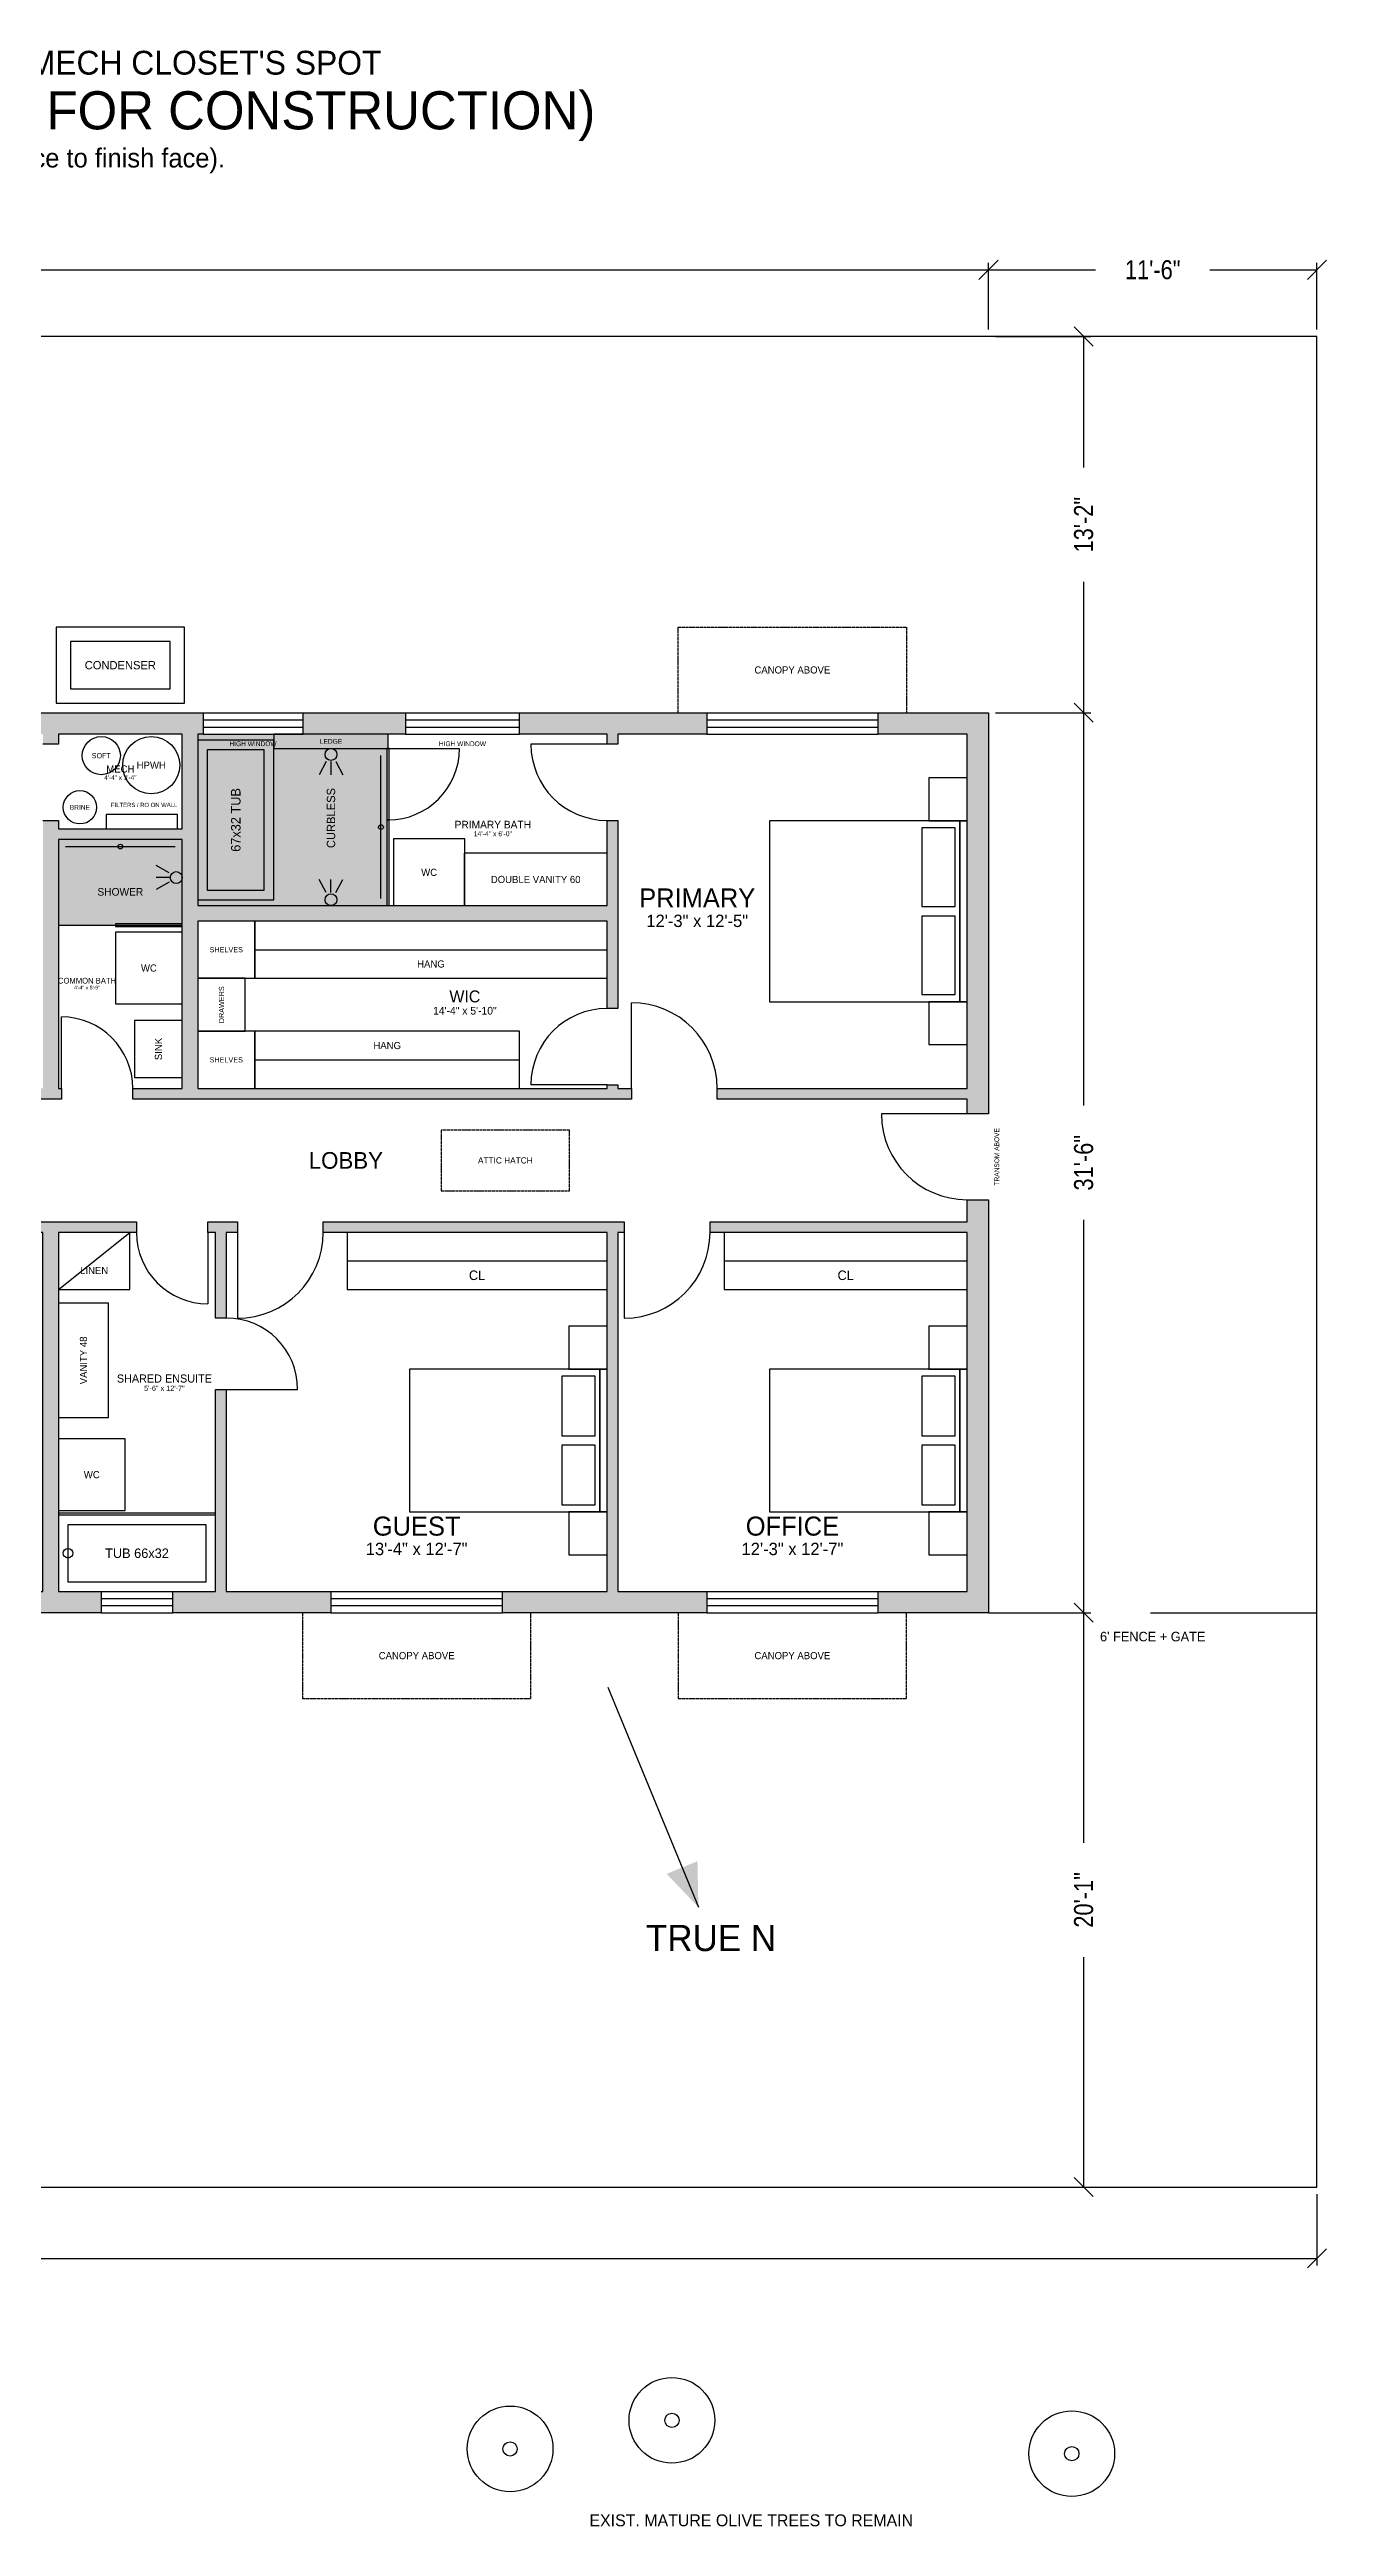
# Model space of a CAD drawing. Header units: inches. Extents: x -2 to 1362, y -160 to 898.
# Drawn here: x 826 to 1362, y -143 to 898 of the extents above; entities that cross this region are included whole.
import ezdxf
from ezdxf.enums import TextEntityAlignment as Align

# ---------------------------------------------------------------- set-up
doc = ezdxf.new("R2010")
doc.units = ezdxf.units.IN
doc.linetypes.add('DASHED', pattern=[1.524, 1.27, -0.254])
for name, color, linetype in [('A-ANNO-DIMS', 1, 'Continuous'), ('A-ANNO-TEXT', 7, 'Continuous'), ('A-AREA-IDEN', 7, 'Continuous'), ('A-CANP', 8, 'Continuous'), ('A-CLNG', 8, 'Continuous'), ('A-DOOR', 3, 'Continuous'), ('A-EQPM', 6, 'Continuous'), ('A-FENC', 8, 'Continuous'), ('A-FURN', 9, 'Continuous'), ('A-GLAZ', 4, 'Continuous'), ('A-WALL', 7, 'Continuous'), ('A-WALL-PATT', 8, 'Continuous'), ('C-PROP', 5, 'Continuous'), ('L-PLNT', 3, 'Continuous')]:
    doc.layers.add(name, color=color, linetype=linetype)
doc.styles.add('OpenSansCondensed-Light', font='OpenSansCondensed-Light.ttf')
doc.dimstyles.new('OWNER', dxfattribs={"dimtxt": 8, "dimasz": 6, "dimexe": 3, "dimexo": 3, "dimgap": 2, "dimtad": 1, "dimtsz": 4, "dimcen": 2.5, "dimazin": 3, "dimtfac": 1, "dimtmove": 0, "dimatfit": 3})

# ---------------------------------------------------------------- blocks, each defined once
blk = doc.blocks.new('_OBLIQUE')
at = {"color": 0, "linetype": 'BYBLOCK'}
blk.add_line((-0.5, -0.5), (0.5, 0.5), dxfattribs=at)
blk = doc.blocks.new('*D3')
for p, q in [((356.1, 780.25), (356.1, 808.25)), ((356.1, 805.25), (764.05, 805.25)), ((812.05, 805.25), (1220, 805.25)), ((1220, 780.25), (1220, 808.25))]:
    blk.add_line(p, q)
at = {"layer": 'Defpoints'}
for p in [(356.1, 805.25), (356.1, 777.25), (1220, 777.25)]:
    blk.add_point(p, dxfattribs=at)
at = {"layer": 'A-ANNO-DIMS', "xscale": 8, "yscale": 8}
for p in [(356.1, 805.25), (1220, 805.25)]:
    blk.add_blockref('_OBLIQUE', p, dxfattribs=at)
at = {"layer": 'A-ANNO-DIMS', "insert": (788.05, 805.25), "char_height": 8, "attachment_point": 5, "style": 'OpenSansCondensed-Light'}
blk.add_mtext('72\'-0"', dxfattribs=at)
blk = doc.blocks.new('*D4')
for p, q in [((1220, 780.25), (1220, 808.25)), ((1220, 805.25), (1265, 805.25)), ((1313, 805.25), (1358, 805.25)), ((1358, 780.25), (1358, 808.25))]:
    blk.add_line(p, q)
at = {"layer": 'Defpoints'}
for p in [(1220, 805.25), (1220, 777.25), (1358, 777.25)]:
    blk.add_point(p, dxfattribs=at)
at = {"layer": 'A-ANNO-DIMS', "xscale": 8, "yscale": 8}
for p in [(1220, 805.25), (1358, 805.25)]:
    blk.add_blockref('_OBLIQUE', p, dxfattribs=at)
at = {"layer": 'A-ANNO-DIMS', "insert": (1289, 805.25), "char_height": 8, "attachment_point": 5, "style": 'OpenSansCondensed-Light'}
blk.add_mtext('11\'-6"', dxfattribs=at)
blk = doc.blocks.new('*D5')
for p, q in [((2, -3), (2, -33)), ((1358, -3), (1358, -33)), ((2, -30), (652, -30)), ((708, -30), (1358, -30))]:
    blk.add_line(p, q)
at = {"layer": 'Defpoints'}
for p in [(2, 0), (1358, 0), (2, -30)]:
    blk.add_point(p, dxfattribs=at)
at = {"layer": 'A-ANNO-DIMS', "xscale": 8, "yscale": 8}
for p in [(2, -30), (1358, -30)]:
    blk.add_blockref('_OBLIQUE', p, dxfattribs=at)
at = {"layer": 'A-ANNO-DIMS', "insert": (680, -30), "char_height": 8, "attachment_point": 5, "style": 'OpenSansCondensed-Light'}
blk.add_mtext('113\'-0"', dxfattribs=at)
blk = doc.blocks.new('*D6')
for p, q in [((1223, 241.2), (1263, 241.2)), ((1260, 144.6), (1260, 241.2)), ((1260, 0), (1260, 96.6)), ((1223, 0), (1263, 0))]:
    blk.add_line(p, q)
at = {"layer": 'Defpoints'}
for p in [(1220, 241.2), (1220, 0), (1260, 0)]:
    blk.add_point(p, dxfattribs=at)
at = {"layer": 'A-ANNO-DIMS', "xscale": 8, "yscale": 8, "rotation": 90}
for p in [(1260, 241.2), (1260, 0)]:
    blk.add_blockref('_OBLIQUE', p, dxfattribs=at)
at = {"layer": 'A-ANNO-DIMS', "insert": (1260, 120.6), "char_height": 8, "attachment_point": 5, "rotation": 90, "style": 'OpenSansCondensed-Light'}
blk.add_mtext('20\'-1"', dxfattribs=at)
blk = doc.blocks.new('*D7')
for p, q in [((1223, 619.2), (1263, 619.2)), ((1260, 454.2), (1260, 619.2)), ((1260, 241.2), (1260, 406.2)), ((1223, 241.2), (1263, 241.2))]:
    blk.add_line(p, q)
at = {"layer": 'Defpoints'}
for p in [(1220, 619.2), (1220, 241.2), (1260, 241.2)]:
    blk.add_point(p, dxfattribs=at)
at = {"layer": 'A-ANNO-DIMS', "xscale": 8, "yscale": 8, "rotation": 90}
for p in [(1260, 619.2), (1260, 241.2)]:
    blk.add_blockref('_OBLIQUE', p, dxfattribs=at)
at = {"layer": 'A-ANNO-DIMS', "insert": (1260, 430.2), "char_height": 8, "attachment_point": 5, "rotation": 90, "style": 'OpenSansCondensed-Light'}
blk.add_mtext('31\'-6"', dxfattribs=at)
blk = doc.blocks.new('*D8')
for p, q in [((1223, 777.25), (1263, 777.25)), ((1260, 722.225), (1260, 777.25)), ((1260, 619.2), (1260, 674.225)), ((1223, 619.2), (1263, 619.2))]:
    blk.add_line(p, q)
at = {"layer": 'Defpoints'}
for p in [(1220, 777.25), (1220, 619.2), (1260, 619.2)]:
    blk.add_point(p, dxfattribs=at)
at = {"layer": 'A-ANNO-DIMS', "xscale": 8, "yscale": 8, "rotation": 90}
for p in [(1260, 777.25), (1260, 619.2)]:
    blk.add_blockref('_OBLIQUE', p, dxfattribs=at)
at = {"layer": 'A-ANNO-DIMS', "insert": (1260, 698.225), "char_height": 8, "attachment_point": 5, "rotation": 90, "style": 'OpenSansCondensed-Light'}
blk.add_mtext('13\'-2"', dxfattribs=at)

msp = doc.modelspace()

# ---------------------------------------------------------------- hatches: boundary and pattern name
at = {"layer": 'A-EQPM', "transparency": 33554495}
for points in [[(887.75, 538.2), (967.75, 538.2), (967.75, 610.2), (887.75, 610.2)], [(829.25, 530), (881.25, 530), (881.25, 566), (829.25, 566)]]:
    msp.add_hatch(color=151, dxfattribs=at).paths.add_polyline_path(points)
at = {"layer": 'A-WALL-PATT'}
for points in [[(890, 619.2), (890, 610.2), (887.75, 610.2), (887.75, 538.2), (1059.75, 538.2), (1059.75, 574), (1064.25, 574), (1064.25, 495), (1059.75, 495), (1059.75, 531.7), (887.75, 531.7), (887.75, 461.45), (1059.75, 461.45), (1059.75, 463), (1064.25, 463), (1064.25, 461.45), (1070, 461.45), (1070, 456.95), (860.5, 456.95), (860.5, 461.45), (881.25, 461.45), (881.25, 566), (829.25, 566), (829.25, 461.45), (830.5, 461.45), (830.5, 456.95), (790, 456.95), (790, 461.45), (822.75, 461.45), (822.75, 574), (829.25, 574), (829.25, 570.5), (881.25, 570.5), (881.25, 610.2), (829.25, 610.2), (829.25, 606), (822.75, 606), (822.75, 610.2), (811.5, 610.2), (811.5, 619.2), (890, 619.2)], [(975, 619.2), (975, 610.2), (932, 610.2), (932, 619.2), (975, 619.2)], [(1101.6, 619.2), (1101.6, 610.2), (1064.25, 610.2), (1064.25, 606), (1059.75, 606), (1059.75, 610.2), (1023, 610.2), (1023, 619.2), (1101.6, 619.2)], [(1211, 619.2), (1220, 619.2), (1220, 610.2), (1220, 450.7), (1211, 450.7), (1211, 456.95), (1106, 456.95), (1106, 461.45), (1211, 461.45), (1211, 610.2), (1173.6, 610.2), (1173.6, 619.2), (1211, 619.2)], [(1220, 250.2), (1220, 241.2), (1211, 241.2), (1173.6, 241.2), (1173.6, 250.2), (1211, 250.2), (1211, 400.95), (1103, 400.95), (1103, 405.45), (1211, 405.45), (1211, 414.7), (1220, 414.7), (1220, 250.2)], [(786, 241.2), (786, 250.2), (822.75, 250.2), (822.75, 400.95), (817.5, 400.95), (817.5, 405.45), (822.75, 405.45), (829.25, 405.45), (862, 405.45), (862, 400.95), (829.25, 400.95), (829.25, 250.2), (847.25, 250.2), (847.25, 241.2), (786, 241.2)], [(895.25, 405.45), (899.75, 405.45), (904.5, 405.45), (904.5, 400.95), (899.75, 400.95), (899.75, 365), (895.25, 365), (895.25, 400.95), (892, 400.95), (892, 405.45), (895.25, 405.45)], [(1015.75, 241.2), (1015.75, 250.2), (1059.75, 250.2), (1059.75, 400.95), (940.5, 400.95), (940.5, 405.45), (1059.75, 405.45), (1064.25, 405.45), (1067, 405.45), (1067, 400.95), (1064.25, 400.95), (1064.25, 250.2), (1101.6, 250.2), (1101.6, 241.2), (1015.75, 241.2)], [(877.25, 241.2), (877.25, 250.2), (895.25, 250.2), (895.25, 335), (899.75, 335), (899.75, 250.2), (943.75, 250.2), (943.75, 241.2), (877.25, 241.2)]]:
    msp.add_hatch(color=8, dxfattribs=at).paths.add_polyline_path(points)

# ---------------------------------------------------------------- linework, layer by layer
at = {"layer": 'A-ANNO-TEXT'}
msp.add_line((1060, 210), (1098.107, 117.545), dxfattribs=at)
msp.add_solid([(1098.107, 117.545), (1097.72, 136.855), (1084.776, 131.52)], dxfattribs=at)
at = {"layer": 'A-CANP', "linetype": 'DASHED'}
for points in [[(1089.6, 619.2), (1089.6, 655.2), (1185.6, 655.2), (1185.6, 619.2)], [(931.75, 241.2), (931.75, 205.2), (1027.75, 205.2), (1027.75, 241.2)], [(1089.6, 241.2), (1089.6, 205.2), (1185.6, 205.2), (1185.6, 241.2)]]:
    msp.add_lwpolyline(points, dxfattribs=at)
at = {"layer": 'A-CLNG', "linetype": 'DASHED'}
msp.add_lwpolyline([(990, 418.45), (1044, 418.45), (1044, 443.95), (990, 443.95)], close=True, dxfattribs=at)
at = {"layer": 'A-DOOR'}
for p, q in [((967.75, 604.2), (997.75, 604.2)), ((1059.75, 606), (1027.75, 606)), ((830.5, 461.45), (830.5, 491.45)), ((1070, 461.45), (1070, 497.45)), ((1059.75, 463), (1027.75, 463)), ((1211, 450.7), (1175, 450.7)), ((892, 400.95), (892, 370.95)), ((904.5, 400.95), (904.5, 364.95)), ((1067, 400.95), (1067, 364.95)), ((899.75, 335), (929.75, 335))]:
    msp.add_line(p, q, dxfattribs=at)
for centre, radius, start, end in [((967.75, 604.2), 30, 270, 360), ((1059.75, 606), 32, 180, 270), ((830.5, 461.45), 30, 0, 90), ((1059.75, 463), 32, 90, 180), ((1070, 461.45), 36, 0, 90), ((1211, 450.7), 36, 180, 270), ((892, 400.95), 30, 180, 270), ((904.5, 400.95), 36, -90, 0), ((1067, 400.95), 36, -90, 0), ((899.75, 335), 30, 0, 90)]:
    msp.add_arc(centre, radius, start, end, dxfattribs=at)
at = {"layer": 'A-EQPM'}
for p, q in [((941.75, 598.7), (938.75, 593.2)), ((943.75, 598.7), (943.75, 593.2)), ((945.75, 598.7), (948.75, 593.2)), ((964.75, 541.2), (964.75, 601.2)), ((832.25, 563), (878.25, 563)), ((875.75, 552), (870.25, 555)), ((875.75, 550), (870.25, 550)), ((875.75, 548), (870.25, 545)), ((941.75, 543.7), (938.75, 549.2)), ((943.75, 543.7), (943.75, 549.2)), ((945.75, 543.7), (948.75, 549.2)), ((829.25, 283.2), (895.25, 283.2))]:
    msp.add_line(p, q, dxfattribs=at)
for points in [[(834.25, 629.2), (876.25, 629.2), (876.25, 649.2), (834.25, 649.2)], [(887.75, 540.7), (919.75, 540.7), (919.75, 607.7), (887.75, 607.7)], [(891.75, 544.7), (915.75, 544.7), (915.75, 603.7), (891.75, 603.7)], [(919.75, 604.2), (967.75, 604.2), (967.75, 610.2), (919.75, 610.2)], [(849.25, 570.5), (879.25, 570.5), (879.25, 576.5), (849.25, 576.5)], [(829.25, 530), (881.25, 530), (881.25, 566), (829.25, 566)], [(970, 538.2), (1000, 538.2), (1000, 566.2), (970, 566.2)], [(999.75, 538.2), (1059.75, 538.2), (1059.75, 560.2), (999.75, 560.2)], [(853.25, 497), (881.25, 497), (881.25, 527), (853.25, 527)], [(861.25, 466), (881.25, 466), (881.25, 490), (861.25, 490)], [(829.25, 323.2), (850.25, 323.2), (850.25, 371.2), (829.25, 371.2)], [(829.25, 284.2), (857.25, 284.2), (857.25, 314.2), (829.25, 314.2)], [(829.25, 250.2), (895.25, 250.2), (895.25, 282.2), (829.25, 282.2)], [(833.25, 254.2), (891.25, 254.2), (891.25, 278.2), (833.25, 278.2)]]:
    msp.add_lwpolyline(points, close=True, dxfattribs=at)
for centre, radius in [((847.25, 601.2), 8), ((868.25, 597.2), 12), ((943.75, 601.7), 2.5), ((838.25, 579.5), 7), ((964.75, 571.2), 1), ((855.25, 563), 1), ((878.75, 550), 2.5), ((943.75, 540.7), 2.5), ((833.25, 266.2), 2)]:
    msp.add_circle(centre, radius, dxfattribs=at)
at = {"layer": 'A-FENC'}
for p, q in [((1220, 241.2), (1240, 241.2)), ((1288, 241.2), (1358, 241.2))]:
    msp.add_line(p, q, dxfattribs=at)
msp.add_lwpolyline([(828.25, 623.2), (882.25, 623.2), (882.25, 655.2), (828.25, 655.2)], close=True, dxfattribs=at)
at = {"layer": 'A-FURN'}
for p, q in [((911.75, 519.7), (1059.75, 519.7)), ((911.75, 473.45), (1023, 473.45)), ((829.25, 376.95), (859.25, 400.95)), ((950.5, 388.95), (1059.75, 388.95)), ((1109, 388.95), (1211, 388.95))]:
    msp.add_line(p, q, dxfattribs=at)
for points in [[(1195, 573.825), (1211, 573.825), (1211, 591.825), (1195, 591.825)], [(1128, 497.825), (1208, 497.825), (1208, 573.825), (1128, 573.825)], [(1208, 497.825), (1211, 497.825), (1211, 573.825), (1208, 573.825)], [(1192, 537.825), (1206, 537.825), (1206, 570.825), (1192, 570.825)], [(887.75, 507.7), (911.75, 507.7), (911.75, 531.7), (887.75, 531.7)], [(911.75, 507.7), (1059.75, 507.7), (1059.75, 531.7), (911.75, 531.7)], [(1192, 500.825), (1206, 500.825), (1206, 533.825), (1192, 533.825)], [(887.75, 485.45), (907.75, 485.45), (907.75, 507.7), (887.75, 507.7)], [(1195, 479.825), (1211, 479.825), (1211, 497.825), (1195, 497.825)], [(887.75, 461.45), (911.75, 461.45), (911.75, 485.45), (887.75, 485.45)], [(911.75, 461.45), (1023, 461.45), (1023, 485.45), (911.75, 485.45)], [(829.25, 376.95), (859.25, 376.95), (859.25, 400.95), (829.25, 400.95)], [(950.5, 376.95), (1059.75, 376.95), (1059.75, 400.95), (950.5, 400.95)], [(1109, 376.95), (1211, 376.95), (1211, 400.95), (1109, 400.95)], [(1043.75, 343.575), (1059.75, 343.575), (1059.75, 361.575), (1043.75, 361.575)], [(1195, 343.575), (1211, 343.575), (1211, 361.575), (1195, 361.575)], [(976.75, 283.575), (1056.75, 283.575), (1056.75, 343.575), (976.75, 343.575)], [(1056.75, 283.575), (1059.75, 283.575), (1059.75, 343.575), (1056.75, 343.575)], [(1128, 283.575), (1208, 283.575), (1208, 343.575), (1128, 343.575)], [(1208, 283.575), (1211, 283.575), (1211, 343.575), (1208, 343.575)], [(1040.75, 315.575), (1054.75, 315.575), (1054.75, 340.575), (1040.75, 340.575)], [(1192, 315.575), (1206, 315.575), (1206, 340.575), (1192, 340.575)], [(1040.75, 286.575), (1054.75, 286.575), (1054.75, 311.575), (1040.75, 311.575)], [(1192, 286.575), (1206, 286.575), (1206, 311.575), (1192, 311.575)], [(1043.75, 265.575), (1059.75, 265.575), (1059.75, 283.575), (1043.75, 283.575)], [(1195, 265.575), (1211, 265.575), (1211, 283.575), (1195, 283.575)]]:
    msp.add_lwpolyline(points, close=True, dxfattribs=at)
at = {"layer": 'A-GLAZ'}
for p, q in [((890, 619.2), (932, 619.2)), ((890, 616.2), (932, 616.2)), ((975, 619.2), (1023, 619.2)), ((975, 616.2), (1023, 616.2)), ((1101.6, 619.2), (1173.6, 619.2)), ((1101.6, 616.2), (1173.6, 616.2)), ((890, 613.2), (932, 613.2)), ((890, 610.2), (932, 610.2)), ((975, 613.2), (1023, 613.2)), ((975, 610.2), (1023, 610.2)), ((1101.6, 613.2), (1173.6, 613.2)), ((1101.6, 610.2), (1173.6, 610.2)), ((847.25, 250.2), (877.25, 250.2)), ((943.75, 250.2), (1015.75, 250.2)), ((1101.6, 250.2), (1173.6, 250.2)), ((847.25, 247.2), (877.25, 247.2)), ((847.25, 244.2), (877.25, 244.2)), ((847.25, 241.2), (877.25, 241.2)), ((943.75, 247.2), (1015.75, 247.2)), ((943.75, 244.2), (1015.75, 244.2)), ((943.75, 241.2), (1015.75, 241.2)), ((1101.6, 247.2), (1173.6, 247.2)), ((1101.6, 244.2), (1173.6, 244.2)), ((1101.6, 241.2), (1173.6, 241.2))]:
    msp.add_line(p, q, dxfattribs=at)
for points in [[(967.25, 574.2), (968.25, 574.2), (968.25, 604.2), (967.25, 604.2)], [(967.25, 538.2), (968.25, 538.2), (968.25, 574.2), (967.25, 574.2)], [(853.25, 529.5), (881.25, 529.5), (881.25, 530.5), (853.25, 530.5)]]:
    msp.add_lwpolyline(points, close=True, dxfattribs=at)
at = {"layer": 'A-WALL'}
for points in [[(811.5, 619.2), (890, 619.2), (890, 619.2), (890, 610.2), (887.75, 610.2), (887.75, 538.2), (1059.75, 538.2), (1059.75, 574), (1064.25, 574), (1064.25, 495), (1059.75, 495), (1059.75, 531.7), (887.75, 531.7), (887.75, 461.45), (1059.75, 461.45), (1059.75, 463), (1064.25, 463), (1064.25, 461.45), (1070, 461.45), (1070, 456.95), (860.5, 456.95), (860.5, 461.45), (881.25, 461.45), (881.25, 566), (829.25, 566), (829.25, 461.45), (830.5, 461.45), (830.5, 456.95), (790, 456.95)], [(822.75, 574), (829.25, 574), (829.25, 570.5), (881.25, 570.5), (881.25, 610.2), (829.25, 610.2), (829.25, 606), (822.75, 606)]]:
    msp.add_lwpolyline(points, dxfattribs=at)
for points in [[(975, 619.2), (975, 610.2), (932, 610.2), (932, 619.2), (975, 619.2)], [(1101.6, 619.2), (1101.6, 610.2), (1064.25, 610.2), (1064.25, 606), (1059.75, 606), (1059.75, 610.2), (1023, 610.2), (1023, 619.2), (1101.6, 619.2)], [(1211, 619.2), (1220, 619.2), (1220, 610.2), (1220, 450.7), (1211, 450.7), (1211, 456.95), (1106, 456.95), (1106, 461.45), (1211, 461.45), (1211, 610.2), (1173.6, 610.2), (1173.6, 619.2), (1211, 619.2)], [(1220, 250.2), (1220, 241.2), (1211, 241.2), (1173.6, 241.2), (1173.6, 250.2), (1211, 250.2), (1211, 400.95), (1103, 400.95), (1103, 405.45), (1211, 405.45), (1211, 414.7), (1220, 414.7), (1220, 250.2)], [(786, 241.2), (786, 250.2), (822.75, 250.2), (822.75, 400.95), (817.5, 400.95), (817.5, 405.45), (822.75, 405.45), (829.25, 405.45), (862, 405.45), (862, 400.95), (829.25, 400.95), (829.25, 250.2), (847.25, 250.2), (847.25, 241.2), (786, 241.2)], [(895.25, 405.45), (899.75, 405.45), (904.5, 405.45), (904.5, 400.95), (899.75, 400.95), (899.75, 365), (895.25, 365), (895.25, 400.95), (892, 400.95), (892, 405.45), (895.25, 405.45)], [(1015.75, 241.2), (1015.75, 250.2), (1059.75, 250.2), (1059.75, 400.95), (940.5, 400.95), (940.5, 405.45), (1059.75, 405.45), (1064.25, 405.45), (1067, 405.45), (1067, 400.95), (1064.25, 400.95), (1064.25, 250.2), (1101.6, 250.2), (1101.6, 241.2), (1015.75, 241.2)], [(877.25, 241.2), (877.25, 250.2), (895.25, 250.2), (895.25, 335), (899.75, 335), (899.75, 250.2), (943.75, 250.2), (943.75, 241.2), (877.25, 241.2)]]:
    msp.add_lwpolyline(points, close=True, dxfattribs=at)
at = {"layer": 'C-PROP'}
msp.add_lwpolyline([(2, 0), (1358, 0), (1358, 777.25), (2, 777.25)], close=True, dxfattribs=at)
at = {"layer": 'L-PLNT'}
for centre, radius in [((1087, -98), 18), ((1019, -110), 18), ((1087, -98), 3), ((1255, -112), 18), ((1019, -110), 3), ((1255, -112), 3)]:
    msp.add_circle(centre, radius, dxfattribs=at)

# ---------------------------------------------------------------- texts
at = {"layer": 'A-ANNO-TEXT'}
for s, height, p in [("EXPERIMENT: MECH BEHIND THE BATH, WASHER/DRYER IN THE MECH CLOSET'S SPOT", 10, (678, 892.25)), ('ACCOSTING REBUILD - OWNER SCHEMATIC (NOT FOR CONSTRUCTION)', 16, (678, 872.25)), ('Walls: exterior 9", interior 4.5", plumbing 6.5". Room sizes are clear (finish face to finish face).', 8, (678, 852.25)), ('CONDENSER', 3.5, (855.25, 639.2)), ('HIGH WINDOW', 2, (911, 606.2)), ('LEDGE', 2, (943.75, 607.2)), ('HIGH WINDOW', 2, (999, 606.2)), ('SOFT', 2.2, (847.25, 601.2)), ('HPWH', 3, (868.25, 597.2)), ('BRINE', 2, (838.25, 579.5)), ('FILTERS / RO ON WALL', 1.8, (865.25, 580.5)), ('WC', 3, (985, 552.2)), ('SHOWER', 3.2, (855.25, 544)), ('DOUBLE VANITY 60', 3, (1029.75, 549.2)), ('SHELVES', 2.2, (899.75, 519.7)), ('WC', 3, (867.25, 512)), ('HANG', 3, (985.75, 513.7)), ('HANG', 3, (967.375, 479.45)), ('SHELVES', 2.2, (899.75, 473.45)), ('LINEN', 3, (844.25, 384.95)), ('CL', 4, (1005.125, 382.95)), ('CL', 4, (1160, 382.95)), ('WC', 3, (843.25, 299.2)), ('TUB 66x32', 4, (862.25, 266.2)), ("6' FENCE + GATE", 4, (1289, 231.2)), ('TRUE N', 11, (1103.442, 104.602)), ('EXIST. MATURE OLIVE TREES TO REMAIN', 5, (1120.333, -140))]:
    msp.add_text(s, height=height, dxfattribs=at).set_placement(p, align=Align.MIDDLE_CENTER)
for s, height, p in [('67x32 TUB', 4, (903.75, 574.2)), ('CURBLESS', 3.5, (943.75, 575)), ('DRAWERS', 2.2, (897.75, 496.575)), ('SINK', 3, (871.25, 478)), ('TRANSOM ABOVE', 2, (1223.5, 432.7)), ('VANITY 48', 3, (839.75, 347.2))]:
    msp.add_text(s, height=height, rotation=90, dxfattribs=at).set_placement(p, align=Align.MIDDLE_CENTER)
at = {"layer": 'A-AREA-IDEN'}
for s, height, p in [('4\'-4" x 3\'-4"', 1.95, (855.25, 592)), ('MECH', 3, (855.25, 595.6)), ('PRIMARY BATH', 3.2, (1011.75, 572.24)), ('14\'-4" x 6\'-0"', 2.08, (1011.75, 568.4)), ('PRIMARY', 8, (1097.625, 541.425)), ('12\'-3" x 12\'-5"', 5.2, (1097.625, 531.825)), ('COMMON BATH', 2.4, (841.25, 506.68)), ('4\'-4" x 8\'-9"', 1.56, (841.25, 503.8)), ('WIC', 5, (1000, 500.075)), ('14\'-4" x 5\'-10"', 3.25, (1000, 494.075)), ('LOBBY', 7, (950, 431.2)), ('SHARED ENSUITE', 3.4, (873.75, 339.58)), ('5\'-6" x 12\'-7"', 2.21, (873.75, 335.5)), ('GUEST', 8, (979.75, 277.6)), ('OFFICE', 8, (1137.625, 277.6)), ('13\'-4" x 12\'-7"', 5.2, (979.75, 268)), ('12\'-3" x 12\'-7"', 5.2, (1137.625, 268))]:
    msp.add_text(s, height=height, dxfattribs=at).set_placement(p, align=Align.MIDDLE_CENTER)
at = {"layer": 'A-CANP'}
for p in [(1137.6, 637.2), (979.75, 223.2), (1137.6, 223.2)]:
    msp.add_text('CANOPY ABOVE', height=3, dxfattribs=at).set_placement(p, align=Align.MIDDLE_CENTER)
at = {"layer": 'A-CLNG'}
msp.add_text('ATTIC HATCH', height=2.6, dxfattribs=at).set_placement((1017, 431.2), align=Align.MIDDLE_CENTER)

# ---------------------------------------------------------------- dimensions: what is measured, and where the dimension line sits
at = {"layer": 'A-ANNO-DIMS'}
for base, p1, p2, text, picture, middle in [((356.1, 805.25), (356.1, 777.25), (1220, 777.25), '72\'-0"', '*D3', (788.05, 805.25)), ((1220, 805.25), (1220, 777.25), (1358, 777.25), '11\'-6"', '*D4', (1289, 805.25)), ((2, -30), (2, 0), (1358, 0), '113\'-0"', '*D5', (680, -30))]:
    dim = msp.add_linear_dim(base=base, p1=p1, p2=p2, text=text, dimstyle='OWNER', dxfattribs=at)
    dim.commit()
    dim.dimension.update_dxf_attribs({"geometry": picture, "text_midpoint": middle})
for base, p1, p2, text, picture, middle in [((1260, 619.2), (1220, 619.2), (1220, 777.25), '13\'-2"', '*D8', (1260, 698.225)), ((1260, 241.2), (1220, 241.2), (1220, 619.2), '31\'-6"', '*D7', (1260, 430.2)), ((1260, 0), (1220, 0), (1220, 241.2), '20\'-1"', '*D6', (1260, 120.6))]:
    dim = msp.add_linear_dim(base=base, p1=p1, p2=p2, angle=90, text=text, dimstyle='OWNER', dxfattribs=at)
    dim.commit()
    dim.dimension.update_dxf_attribs({"geometry": picture, "text_midpoint": middle})

doc.saveas('drawing.dxf')
